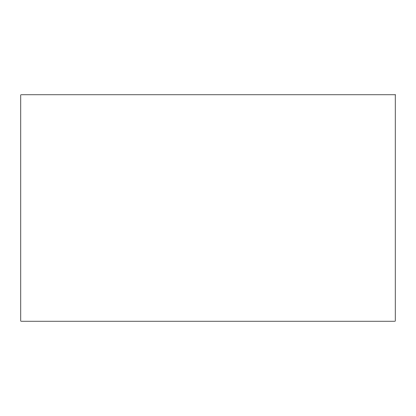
<?xml version="1.0" encoding="UTF-8"?>
<svg xmlns="http://www.w3.org/2000/svg" width="416" height="416" viewBox="0 0 416 416"><rect width="100%" height="100%" fill="white"/><g stroke="black" fill="none" stroke-linecap="round" stroke-linejoin="round"><path stroke-width="0.62" d="M395.2 94.812L20.8 94.812L20.8 321.188L395.2 321.188L395.2 94.812"/></g></svg>
